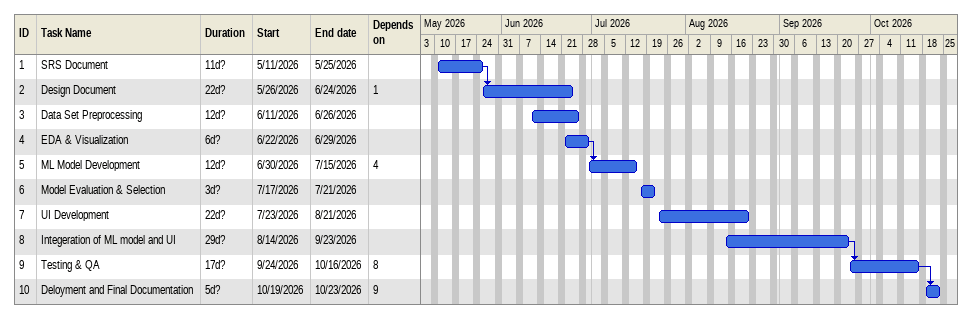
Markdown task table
| ID | Task | Duration | Start | Finish | Predecessors |
|---|---|---|---|---|---|
| 1 | SRS Document | 11d? | 2026-05-11 | 2026-05-25 |  |
| 2 | Design Document | 22d? | 2026-05-26 | 2026-06-24 | 1 |
| 3 | Data Set Preprocessing | 12d? | 2026-06-11 | 2026-06-26 |  |
| 4 | EDA & Visualization | 6d? | 2026-06-22 | 2026-06-29 |  |
| 5 | ML Model Development | 12d? | 2026-06-30 | 2026-07-15 | 4 |
| 6 | Model Evaluation & Selection | 3d? | 2026-07-17 | 2026-07-21 |  |
| 7 | UI Development | 22d? | 2026-07-23 | 2026-08-21 |  |
| 8 | Integeration of ML model and UI | 29d? | 2026-08-14 | 2026-09-23 |  |
| 9 | Testing & QA | 17d? | 2026-09-24 | 2026-10-16 | 8 |
| 10 | Deloyment and Final Documentation | 5d? | 2026-10-19 | 2026-10-23 | 9 |
